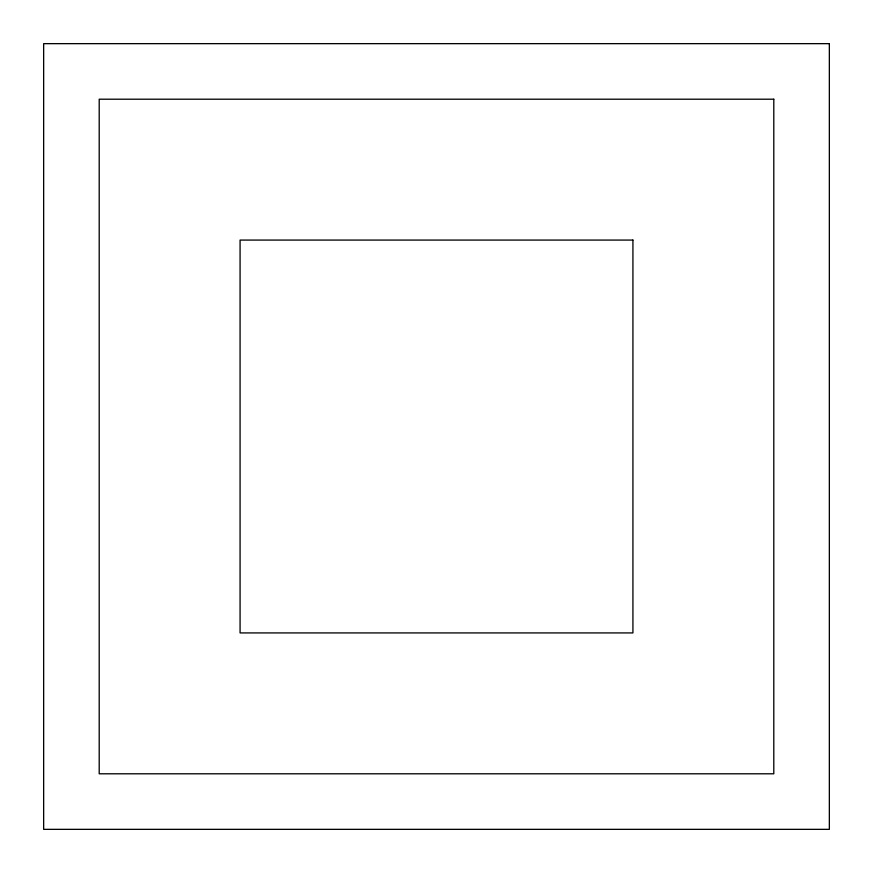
<?xml version="1.0" encoding="UTF-8"?>
<svg xmlns="http://www.w3.org/2000/svg" width="873" height="873" viewBox="0 0 873 873"><rect width="100%" height="100%" fill="white"/><g stroke="black" fill="none" stroke-linecap="round" stroke-linejoin="round"><path stroke-width="1.31" d="M829.35 43.65L43.65 43.65L43.65 829.35L829.35 829.35L829.35 43.65M773.794 99.206L99.206 99.206L99.206 773.794L773.794 773.794L773.794 99.206M632.925 240.075L240.075 240.075L240.075 632.925L632.925 632.925L632.925 240.075"/></g></svg>
